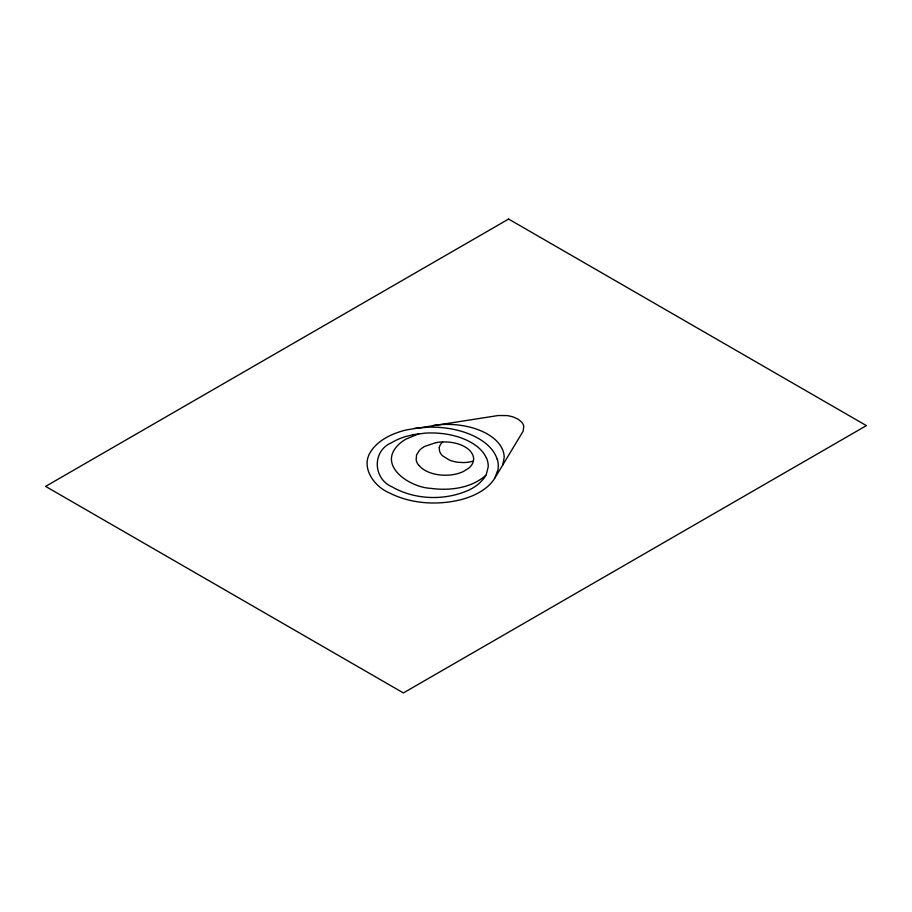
<?xml version="1.0" encoding="UTF-8"?>
<svg xmlns="http://www.w3.org/2000/svg" width="912" height="912" viewBox="0 0 912 912"><rect width="100%" height="100%" fill="white"/><g stroke="black" fill="none" stroke-linecap="round" stroke-linejoin="round"><path stroke-width="1.37" d="M439.31 447.689L439.47 450.699A24.681 14.25 0 0 0 442.445 455.726L449.582 460.172A24.67 14.239 0 0 0 458.041 462.259L463.228 462.578A23.37 13.498 0 0 0 473.408 461.073M502.797 464.938L504.188 457.368A57.365 33.117 0 0 0 481.114 430.897A56.601 32.684 0 0 0 440.633 424.616A55.472 32.023 0 0 0 433.052 425.494M485.743 475.391C471.23 488.308 449.342 490.987 430.35 488.308C409.898 487.373 376.211 465.485 399.114 444.087A51.585 29.777 0 0 1 405.874 439.162L418.961 433.702M414.025 434.488L405.167 436.677A55.541 32.068 0 0 0 391.465 442.753C371.959 450.995 372.974 478.743 392.046 486.848C414.835 499.901 444.155 500.825 468.141 490.451A55.529 32.057 0 0 0 479.644 483.029L483.611 478.754A54.754 31.612 0 0 0 486.324 474.308L488.205 466.887A58.653 33.869 0 0 0 486.94 459.067L486.506 457.972M412.862 434.716L425.494 433.097A58.094 33.539 0 0 1 439.037 433.257L440.963 433.428A57.057 32.946 0 0 1 486.347 457.995M435.982 442.605L424.65 446.435A29.138 16.826 0 0 0 419.406 450.414L416.556 454.883L416.157 459.853A31.624 18.263 0 0 0 417.491 463.535L418.403 464.949M497.291 459.26L497.644 460.571A68.628 39.626 0 0 1 497.975 469.748L494.714 478.31L523.214 431.08L523.75 426.098A22.64 13.064 0 0 0 521.561 422.062L518.233 419.281L513.684 417.16A22.595 13.053 0 0 0 506.901 415.587L498.248 415.519L406.501 429.883A64.592 37.289 0 0 0 388.216 436.529L386.608 437.395A61.298 35.397 0 0 0 382.128 440.154A64.706 37.358 0 0 0 371.264 450.836C359.875 466.659 373.76 486.267 389.139 492.799C410.594 503.72 436.061 505.396 459.329 500.084A63.27 36.526 0 0 0 494.657 478.298M414.458 428.344L429.529 427.112A68.696 39.661 0 0 1 445.364 428.002L447.598 428.309A67.157 38.771 0 0 1 497.154 459.283M435.982 442.616A29.811 17.214 0 0 1 444.452 441.91A29.218 16.872 0 0 1 472.336 454.096A30.358 17.522 0 0 1 473.636 459.637L472.724 463.148A28.192 16.279 0 0 1 468.928 468.004L463.205 471.618A30.37 17.533 0 0 1 456.581 473.909L454.176 474.445A28.933 16.701 0 0 1 418.642 464.892M439.253 447.678A23.37 13.498 0 0 1 442.685 441.932M508.611 219.062L45.6 486.381L403.389 692.938L866.4 425.619L508.611 219.062"/></g></svg>
